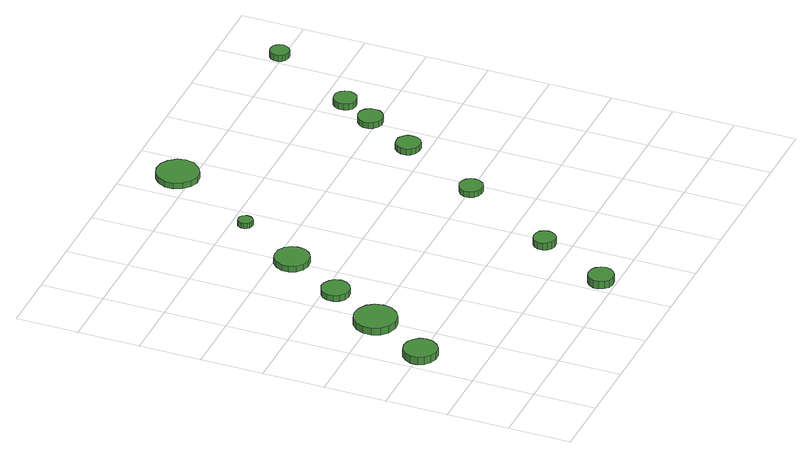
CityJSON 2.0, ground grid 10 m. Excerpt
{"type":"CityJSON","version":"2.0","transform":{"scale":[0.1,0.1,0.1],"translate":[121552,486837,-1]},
"CityObjects":{
"tree1":{"type":"SolitaryVegetationObject","attributes":{"function":"something"},"geometry":[{"type":"MultiSurface","lod":"1","boundaries":[[[0,1,2,3,4,5,6,7,8,9,10,11,12,13,14]],[[15,16,17,18,19,20,21,22,23,24,25,26,27,28,29]],[[0,29,28,1]],[[1,28,27,2]],[[2,27,26,3]],[[3,26,25,4]],[[4,25,24,5]],[[5,24,23,6]],[[6,23,22,7]],[[7,22,21,8]],[[8,21,20,9]],[[9,20,19,10]],[[10,19,18,11]],[[11,18,17,12]],[[12,17,16,13]],[[13,16,15,14]],[[14,15,29,0]]]}]},
"tree2":{"type":"SolitaryVegetationObject","attributes":{"function":"something"},"geometry":[{"type":"MultiSurface","lod":"1","boundaries":[[[30,31,32,33,34,35,36,37,38,39,40,41,42,43,44]],[[45,46,47,48,49,50,51,52,53,54,55,56,57,58,59]],[[30,59,58,31]],[[31,58,57,32]],[[32,57,56,33]],[[33,56,55,34]],[[34,55,54,35]],[[35,54,53,36]],[[36,53,52,37]],[[37,52,51,38]],[[38,51,50,39]],[[39,50,49,40]],[[40,49,48,41]],[[41,48,47,42]],[[42,47,46,43]],[[43,46,45,44]],[[44,45,59,30]]]}]},
"tree3":{"type":"SolitaryVegetationObject","attributes":{"function":"something"},"geometry":[{"type":"MultiSurface","lod":"1","boundaries":[[[60,61,62,63,64,65,66,67,68,69,70,71,72,73,74]],[[75,76,77,78,79,80,81,82,83,84,85,86,87,88,89]],[[60,89,88,61]],[[61,88,87,62]],[[62,87,86,63]],[[63,86,85,64]],[[64,85,84,65]],[[65,84,83,66]],[[66,83,82,67]],[[67,82,81,68]],[[68,81,80,69]],[[69,80,79,70]],[[70,79,78,71]],[[71,78,77,72]],[[72,77,76,73]],[[73,76,75,74]],[[74,75,89,60]]]}]},
"tree4":{"type":"SolitaryVegetationObject","attributes":{"function":"something"},"geometry":[{"type":"MultiSurface","lod":"1","boundaries":[[[90,91,92,93,94,95,96,97,98,99,100,101,102,103,104]],[[105,106,107,108,109,110,111,112,113,114,115,116,117,118,119]],[[90,119,118,91]],[[91,118,117,92]],[[92,117,116,93]],[[93,116,115,94]],[[94,115,114,95]],[[95,114,113,96]],[[96,113,112,97]],[[97,112,111,98]],[[98,111,110,99]],[[99,110,109,100]],[[100,109,108,101]],[[101,108,107,102]],[[102,107,106,103]],[[103,106,105,104]],[[104,105,119,90]]]}]},
"tree5":{"type":"SolitaryVegetationObject","attributes":{"function":"something"},"geometry":[{"type":"MultiSurface","lod":"1","boundaries":[[[120,121,122,123,124,125,126,127,128,129,130,131,132,133,134]],[[135,136,137,138,139,140,141,142,143,144,145,146,147,148,149]],[[120,149,148,121]],[[121,148,147,122]],[[122,147,146,123]],[[123,146,145,124]],[[124,145,144,125]],[[125,144,143,126]],[[126,143,142,127]],[[127,142,141,128]],[[128,141,140,129]],[[129,140,139,130]],[[130,139,138,131]],[[131,138,137,132]],[[132,137,136,133]],[[133,136,135,134]],[[134,135,149,120]]]}]},
"tree6":{"type":"SolitaryVegetationObject","attributes":{"function":"something"},"geometry":[{"type":"MultiSurface","lod":"1","boundaries":[[[150,151,152,153,154,155,156,157,158,159,160,161,162,163,164]],[[165,166,167,168,169,170,171,172,173,174,175,176,177,178,179]],[[150,179,178,151]],[[151,178,177,152]],[[152,177,176,153]],[[153,176,175,154]],[[154,175,174,155]],[[155,174,173,156]],[[156,173,172,157]],[[157,172,171,158]],[[158,171,170,159]],[[159,170,169,160]],[[160,169,168,161]],[[161,168,167,162]],[[162,167,166,163]],[[163,166,165,164]],[[164,165,179,150]]]}]},
"tree7":{"type":"SolitaryVegetationObject","attributes":{"function":"something"},"geometry":[{"type":"MultiSurface","lod":"1","boundaries":[[[180,181,182,183,184,185,186,187,188,189,190,191,192,193,194]],[[195,196,197,198,199,200,201,202,203,204,205,206,207,208,209]],[[180,209,208,181]],[[181,208,207,182]],[[182,207,206,183]],[[183,206,205,184]],[[184,205,204,185]],[[185,204,203,186]],[[186,203,202,187]],[[187,202,201,188]],[[188,201,200,189]],[[189,200,199,190]],[[190,199,198,191]],[[191,198,197,192]],[[192,197,196,193]],[[193,196,195,194]],[[194,195,209,180]]]}]},
"tree8":{"type":"SolitaryVegetationObject","attributes":{"function":"something"},"geometry":[{"type":"MultiSurface","lod":"1","boundaries":[[[210,211,212,213,214,215,216,217,218,219,220,221,222,223,224]],[[225,226,227,228,229,230,231,232,233,234,235,236,237,238,239]],[[210,239,238,211]],[[211,238,237,212]],[[212,237,236,213]],[[213,236,235,214]],[[214,235,234,215]],[[215,234,233,216]],[[216,233,232,217]],[[217,232,231,218]],[[218,231,230,219]],[[219,230,229,220]],[[220,229,228,221]],[[221,228,227,222]],[[222,227,226,223]],[[223,226,225,224]],[[224,225,239,210]]]}]},
"tree9":{"type":"SolitaryVegetationObject","attributes":{"function":"something"},"geometry":[{"type":"MultiSurface","lod":"1","boundaries":[[[240,241,242,243,244,245,246,247,248,249,250,251,252,253,254]],[[255,256,257,258,259,260,261,262,263,264,265,266,267,268,269]],[[240,269,268,241]],[[241,268,267,242]],[[242,267,266,243]],[[243,266,265,244]],[[244,265,264,245]],[[245,264,263,246]],[[246,263,262,247]],[[247,262,261,248]],[[248,261,260,249]],[[249,260,259,250]],[[250,259,258,251]],[[251,258,257,252]],[[252,257,256,253]],[[253,256,255,254]],[[254,255,269,240]]]}]},
"tree10":{"type":"SolitaryVegetationObject","attributes":{"function":"something"},"geometry":[{"type":"MultiSurface","lod":"1","boundaries":[[[270,271,272,273,274,275,276,277,278,279,280,281,282,283,284]],[[285,286,287,288,289,290,291,292,293,294,295,296,297,298,299]],[[270,299,298,271]],[[271,298,297,272]],[[272,297,296,273]],[[273,296,295,274]],[[274,295,294,275]],[[275,294,293,276]],[[276,293,292,277]],[[277,292,291,278]],[[278,291,290,279]],[[279,290,289,280]],[[280,289,288,281]],[[281,288,287,282]],[[282,287,286,283]],[[283,286,285,284]],[[284,285,299,270]]]}]},
"tree11":{"type":"SolitaryVegetationObject","attributes":{"function":"something"},"geometry":[{"type":"MultiSurface","lod":"1","boundaries":[[[300,301,302,303,304,305,306,307,308,309,310,311,312,313,314]],[[315,316,317,318,319,320,321,322,323,324,325,326,327,328,329]],[[300,329,328,301]],[[301,328,327,302]],[[302,327,326,303]],[[303,326,325,304]],[[304,325,324,305]],[[305,324,323,306]],[[306,323,322,307]],[[307,322,321,308]],[[308,321,320,309]],[[309,320,319,310]],[[310,319,318,311]],[[311,318,317,312]],[[312,317,316,313]],[[313,316,315,314]],[[314,315,329,300]]]}]},
"tree12":{"type":"SolitaryVegetationObject","attributes":{"function":"something"},"geometry":[{"type":"MultiSurface","lod":"1","boundaries":[[[330,331,332,333,334,335,336,337,338,339,340,341,342,343,344]],[[345,346,347,348,349,350,351,352,353,354,355,356,357,358,359]],[[330,359,358,331]],[[331,358,357,332]],[[332,357,356,333]],[[333,356,355,334]],[[334,355,354,335]],[[335,354,353,336]],[[336,353,352,337]],[[337,352,351,338]],[[338,351,350,339]],[[339,350,349,340]],[[340,349,348,341]],[[341,348,347,342]],[[342,347,346,343]],[[343,346,345,344]],[[344,345,359,330]]]}]},
"tree13":{"type":"SolitaryVegetationObject","attributes":{"function":"something"},"geometry":[{"type":"MultiSurface","lod":"1","boundaries":[[[360,361,362,363,364,365,366,367,368,369,370,371,372,373,374]],[[375,376,377,378,379,380,381,382,383,384,385,386,387,388,389]],[[360,389,388,361]],[[361,388,387,362]],[[362,387,386,363]],[[363,386,385,364]],[[364,385,384,365]],[[365,384,383,366]],[[366,383,382,367]],[[367,382,381,368]],[[368,381,380,369]],[[369,380,379,370]],[[370,379,378,371]],[[371,378,377,372]],[[372,377,376,373]],[[373,376,375,374]],[[374,375,389,360]]]}]}
},
"vertices":[
[61,199,21],[59,209,21],[52,218,21],[43,224,21],[32,225,21],[21,222,21],[13,214,21],[8,204,21],[8,193,21],[13,183,21],[21,176,21],[32,172,21],[43,173,21],[52,179,21],[59,188,21],[59,188,8],[52,179,8],[43,173,8],[32,172,8],[21,176,8],[13,183,8],[8,193,8],[8,204,8],[13,214,8],[21,222,8],[32,225,8],[43,224,8],[52,218,8],[59,209,8],[61,199,8],
[126,295,19],[123,309,19],[115,320,19],[103,327,19],[89,329,19],[75,325,19],[65,315,19],[59,302,19],[59,288,19],[65,275,19],[75,266,19],[89,261,19],[103,263,19],[115,270,19],[123,281,19],[123,281,7],[115,270,7],[103,263,7],[89,261,7],[75,266,7],[65,275,7],[59,288,7],[59,302,7],[65,315,7],[75,325,7],[89,329,7],[103,327,7],[115,320,7],[123,309,7],[126,295,7],
[168,381,17],[166,391,17],[160,398,17],[152,403,17],[143,404,17],[134,401,17],[127,395,17],[123,386,17],[123,377,17],[127,368,17],[134,362,17],[143,359,17],[152,360,17],[160,365,17],[166,372,17],[166,372,7],[160,365,7],[152,360,7],[143,359,7],[134,362,7],[127,368,7],[123,377,7],[123,386,7],[127,395,7],[134,401,7],[143,404,7],[152,403,7],[160,398,7],[166,391,7],[168,381,7],
[342,22,23],[340,30,23],[335,37,23],[328,41,23],[319,42,23],[311,40,23],[305,34,23],[301,26,23],[301,18,23],[305,10,23],[311,4,23],[319,2,23],[328,3,23],[335,7,23],[340,14,23],[340,14,10],[335,7,10],[328,3,10],[319,2,10],[311,4,10],[305,10,10],[301,18,10],[301,26,10],[305,34,10],[311,40,10],[319,42,10],[328,41,10],[335,37,10],[340,30,10],[342,22,10],
[228,475,17],[226,486,17],[219,495,17],[209,501,17],[197,502,17],[186,499,17],[178,491,17],[173,480,17],[173,469,17],[178,458,17],[186,450,17],[197,447,17],[209,448,17],[219,454,17],[226,463,17],[226,463,7],[219,454,7],[209,448,7],[197,447,7],[186,450,7],[178,458,7],[173,469,7],[173,480,7],[178,491,7],[186,499,7],[197,502,7],[209,501,7],[219,495,7],[226,486,7],[228,475,7],
[408,142,19],[406,149,19],[402,155,19],[396,158,19],[388,159,19],[381,157,19],[376,152,19],[373,145,19],[373,138,19],[376,131,19],[381,127,19],[388,124,19],[396,125,19],[402,129,19],[406,135,19],[406,135,7],[402,129,7],[396,125,7],[388,124,7],[381,127,7],[376,131,7],[373,138,7],[373,145,7],[376,152,7],[381,157,7],[388,159,7],[396,158,7],[402,155,7],[406,149,7],[408,142,7],
[281,579,16],[280,583,16],[277,587,16],[273,590,16],[268,590,16],[263,589,16],[260,586,16],[258,581,16],[258,576,16],[260,572,16],[263,568,16],[268,567,16],[273,567,16],[277,570,16],[280,574,16],[280,574,7],[277,570,7],[273,567,7],[268,567,7],[263,568,7],[260,572,7],[258,576,7],[258,581,7],[260,586,7],[263,589,7],[268,590,7],[273,590,7],[277,587,7],[280,583,7],[281,579,7],
[388,723,16],[385,736,16],[376,748,16],[364,755,16],[350,756,16],[337,752,16],[327,743,16],[321,730,16],[321,716,16],[327,703,16],[337,694,16],[350,689,16],[364,691,16],[376,698,16],[385,709,16],[385,709,6],[376,698,6],[364,691,6],[350,689,6],[337,694,6],[327,703,6],[321,716,6],[321,730,6],[327,743,6],[337,752,6],[350,756,6],[364,755,6],[376,748,6],[385,736,6],[388,723,6],
[502,299,17],[500,307,17],[496,313,17],[489,317,17],[481,318,17],[474,315,17],[468,310,17],[465,303,17],[465,295,17],[468,288,17],[474,283,17],[481,281,17],[489,281,17],[496,285,17],[500,292,17],[500,292,7],[496,285,7],[489,281,7],[481,281,7],[474,283,7],[468,288,7],[465,295,7],[465,303,7],[468,310,7],[474,315,7],[481,318,7],[489,317,7],[496,313,7],[500,307,7],[502,299,7],
[576,431,17],[575,439,17],[570,445,17],[563,450,17],[555,450,17],[547,448,17],[541,442,17],[538,435,17],[538,427,17],[541,420,17],[547,414,17],[555,412,17],[563,412,17],[570,416,17],[575,423,17],[575,423,7],[570,416,7],[563,412,7],[555,412,7],[547,414,7],[541,420,7],[538,427,7],[538,435,7],[541,442,7],[547,448,7],[555,450,7],[563,450,7],[570,445,7],[575,439,7],[576,431,7],
[624,512,16],[623,520,16],[618,527,16],[611,531,16],[602,532,16],[595,529,16],[589,523,16],[585,516,16],[585,508,16],[589,500,16],[595,495,16],[602,492,16],[611,493,16],[618,497,16],[623,504,16],[623,504,6],[618,497,6],[611,493,6],[602,492,6],[595,495,6],[589,500,6],[585,508,6],[585,516,6],[589,523,6],[595,529,6],[602,532,6],[611,531,6],[618,527,6],[623,520,6],[624,512,6],
[654,565,17],[652,573,17],[648,579,17],[641,583,17],[634,583,17],[626,581,17],[621,576,17],[618,569,17],[618,561,17],[621,554,17],[626,549,17],[634,547,17],[641,548,17],[648,551,17],[652,558,17],[652,558,6],[648,551,6],[641,548,6],[634,547,6],[626,549,6],[621,554,6],[618,561,6],[618,569,6],[621,576,6],[626,581,6],[634,583,6],[641,583,6],[648,579,6],[652,573,6],[654,565,6],
[735,706,17],[733,712,17],[730,717,17],[724,720,17],[718,721,17],[712,719,17],[707,715,17],[705,709,17],[705,703,17],[707,697,17],[712,693,17],[718,691,17],[724,691,17],[730,695,17],[733,700,17],[733,700,6],[730,695,6],[724,691,6],[718,691,6],[712,693,6],[707,697,6],[705,703,6],[705,709,6],[707,715,6],[712,719,6],[718,721,6],[724,720,6],[730,717,6],[733,712,6],[735,706,6]
]}
